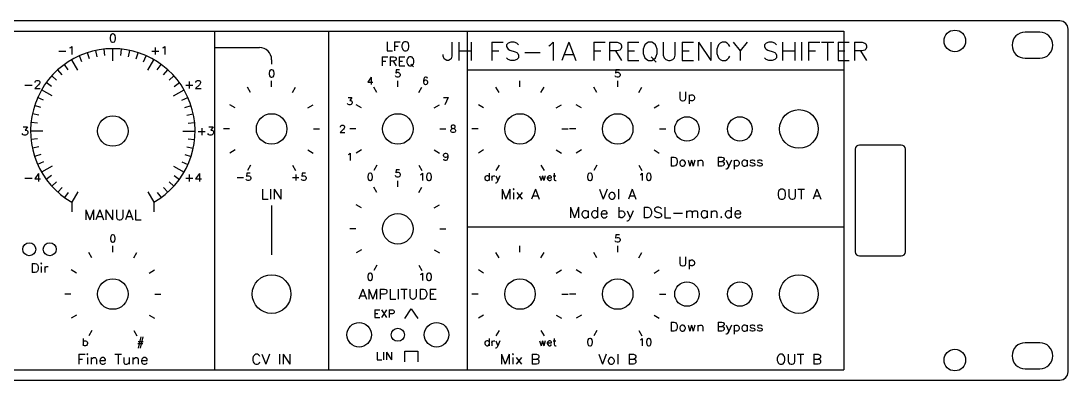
# Model space of a CAD drawing. Extents: x 0 to 483, y 0 to 88.
# Drawn here: x 225.4 to 482.6, y 0 to 88.1 of the extents above; entities that cross this region are included whole.
import ezdxf

# ---------------------------------------------------------------- set-up
doc = ezdxf.new("R2010")
doc.units = 0
for name, color, linetype in [('AUSSCHNITTE', 1, 'CONTINUOUS'), ('DRUCK', 5, 'CONTINUOUS'), ('KONTUR', 7, 'CONTINUOUS')]:
    doc.layers.add(name, color=color, linetype=linetype)

msp = doc.modelspace()

# ---------------------------------------------------------------- linework, layer by layer
at = {"layer": 'AUSSCHNITTE'}
for points in [[(472.05, 78.95), (475.65, 78.95, 1), (475.65, 85.35), (472.05, 85.35, 1)], [(431.35, 30.45), (441.65, 30.45, 0.414), (442.65, 31.45), (442.65, 56.65, 0.414), (441.65, 57.65), (431.35, 57.65, 0.414), (430.35, 56.65), (430.35, 31.45, 0.414)], [(472.05, 2.75), (475.65, 2.75, 1), (475.65, 9.15), (472.05, 9.15, 1)]]:
    msp.add_lwpolyline(points, format="xyb", close=True, dxfattribs=at)
for centre, radius in [((454.8, 83.2), 2.65), ((248, 61.1), 3.75), ((287, 61.6), 3.75), ((318, 61.6), 3.75), ((348, 61.6), 3.75), ((372, 61.6), 3.75), ((389, 61.6), 3), ((402, 61.6), 3), ((416.5, 61.6), 4.75), ((318, 37.1), 3.75), ((227.5, 32.1), 1.6), ((232.5, 32.1), 1.6), ((287, 21.1), 4.75), ((416.5, 21.1), 4.75), ((248, 21.1), 3.75), ((348, 21.1), 3.75), ((372, 21.1), 3.75), ((389, 21.1), 3), ((402, 21.1), 3), ((308.5, 11.1), 3), ((327.5, 11.1), 3), ((318, 11.1), 1.6), ((454.8, 4.9), 2.65)]:
    msp.add_circle(centre, radius, dxfattribs=at)
at = {"layer": 'DRUCK'}
for p, q in [((38, 85.6), (427.5, 85.6)), ((273, 85.6), (273, 2.5)), ((301, 85.6), (301, 2.5)), ((335, 85.6), (335, 2.5)), ((427.5, 85.6), (427.5, 2.5)), ((242.252, 78.79), (241.758, 80.311)), ((244.133, 79.294), (243.8, 80.859)), ((246.056, 79.598), (245.889, 81.189)), ((248, 78.3), (248, 81.3)), ((249.944, 79.598), (250.111, 81.189)), ((251.867, 79.294), (252.2, 80.859)), ((253.748, 78.79), (254.242, 80.311)), ((273, 81.6), (284, 81.6)), ((237.067, 76.148), (236.127, 77.442)), ((239.4, 75.996), (237.9, 78.594)), ((240.435, 78.092), (239.784, 79.554)), ((255.565, 78.092), (256.216, 79.554)), ((256.6, 75.996), (258.1, 78.594)), ((258.933, 76.148), (259.873, 77.442)), ((287, 78.6), (287, 77.5)), ((234.178, 73.546), (232.988, 74.616)), ((235.554, 74.922), (234.484, 76.112)), ((260.446, 74.922), (261.516, 76.112)), ((261.822, 73.546), (263.012, 74.616)), ((335, 76.1), (427.5, 76.1)), ((232.952, 72.033), (231.658, 72.973)), ((263.048, 72.033), (264.342, 72.973)), ((287, 71.9), (287, 73.4)), ((318, 71.9), (318, 73.4)), ((348, 71.9), (348, 73.4)), ((372, 71.9), (372, 73.4)), ((233.104, 69.7), (230.506, 71.2)), ((262.896, 69.7), (265.494, 71.2)), ((281.85, 70.52), (281.1, 71.819)), ((292.15, 70.52), (292.9, 71.819)), ((312.85, 70.52), (312.1, 71.819)), ((323.15, 70.52), (323.9, 71.819)), ((342.85, 70.52), (342.1, 71.819)), ((353.15, 70.52), (353.9, 71.819)), ((366.85, 70.52), (366.1, 71.819)), ((377.15, 70.52), (377.9, 71.819)), ((230.31, 66.848), (228.789, 67.342)), ((231.008, 68.665), (229.546, 69.316)), ((264.992, 68.665), (266.454, 69.316)), ((265.69, 66.848), (267.211, 67.342)), ((278.08, 66.75), (276.781, 67.5)), ((295.92, 66.75), (297.219, 67.5)), ((309.08, 66.75), (307.781, 67.5)), ((326.92, 66.75), (328.219, 67.5)), ((339.08, 66.75), (337.781, 67.5)), ((356.92, 66.75), (358.219, 67.5)), ((363.08, 66.75), (361.781, 67.5)), ((380.92, 66.75), (382.219, 67.5)), ((229.806, 64.967), (228.241, 65.3)), ((266.194, 64.967), (267.759, 65.3)), ((229.502, 63.044), (227.911, 63.211)), ((266.498, 63.044), (268.089, 63.211)), ((230.8, 61.1), (227.8, 61.1)), ((229.502, 59.156), (227.911, 58.989)), ((265.2, 61.1), (268.2, 61.1)), ((266.498, 59.156), (268.089, 58.989)), ((276.7, 61.6), (275.2, 61.6)), ((297.3, 61.6), (298.8, 61.6)), ((307.7, 61.6), (306.2, 61.6)), ((328.3, 61.6), (329.8, 61.6)), ((337.7, 61.6), (336.2, 61.6)), ((358.3, 61.6), (359.8, 61.6)), ((361.7, 61.6), (360.2, 61.6)), ((382.3, 61.6), (383.8, 61.6)), ((229.806, 57.233), (228.241, 56.9)), ((266.194, 57.233), (267.759, 56.9)), ((230.31, 55.352), (228.789, 54.858)), ((265.69, 55.352), (267.211, 54.858)), ((278.08, 56.45), (276.781, 55.7)), ((295.92, 56.45), (297.219, 55.7)), ((309.08, 56.45), (307.781, 55.7)), ((326.92, 56.45), (328.219, 55.7)), ((339.08, 56.45), (337.781, 55.7)), ((356.92, 56.45), (358.219, 55.7)), ((363.08, 56.45), (361.781, 55.7)), ((380.92, 56.45), (382.219, 55.7)), ((231.008, 53.535), (229.546, 52.884)), ((233.104, 52.5), (230.506, 51)), ((262.896, 52.5), (265.494, 51)), ((264.992, 53.535), (266.454, 52.884)), ((281.85, 52.68), (281.1, 51.381)), ((292.15, 52.68), (292.9, 51.381)), ((312.85, 52.68), (312.1, 51.381)), ((323.15, 52.68), (323.9, 51.381)), ((342.85, 52.68), (342.1, 51.381)), ((353.15, 52.68), (353.9, 51.381)), ((366.85, 52.68), (366.1, 51.381)), ((377.15, 52.68), (377.9, 51.381)), ((232.952, 50.167), (231.658, 49.227)), ((263.048, 50.167), (264.342, 49.227)), ((318, 47.4), (318, 48.9)), ((234.178, 48.654), (232.988, 47.584)), ((235.554, 47.278), (234.484, 46.088)), ((260.446, 47.278), (261.516, 46.088)), ((261.822, 48.654), (263.012, 47.584)), ((312.85, 46.02), (312.1, 47.319)), ((323.15, 46.02), (323.9, 47.319)), ((237.067, 46.052), (236.127, 44.758)), ((239.4, 46.204), (237.9, 43.606)), ((256.6, 46.204), (258.1, 43.606)), ((258.933, 46.052), (259.873, 44.758)), ((237.9, 43.606), (237.9, 41.3)), ((258.1, 43.606), (258.1, 41.3)), ((287, 42.8), (287, 30.7)), ((309.08, 42.25), (307.781, 43)), ((326.92, 42.25), (328.219, 43)), ((307.7, 37.1), (306.2, 37.1)), ((328.3, 37.1), (329.8, 37.1)), ((335, 37.6), (427.5, 37.6)), ((242.85, 30.02), (242.1, 31.319)), ((248, 31.4), (248, 32.9)), ((253.15, 30.02), (253.9, 31.319)), ((309.08, 31.95), (307.781, 31.2)), ((326.92, 31.95), (328.219, 31.2)), ((342.85, 30.02), (342.1, 31.319)), ((348, 31.4), (348, 32.9)), ((353.15, 30.02), (353.9, 31.319)), ((366.85, 30.02), (366.1, 31.319)), ((372, 31.4), (372, 32.9)), ((377.15, 30.02), (377.9, 31.319)), ((239.08, 26.25), (237.781, 27)), ((256.92, 26.25), (258.219, 27)), ((312.85, 28.18), (312.1, 26.881)), ((323.15, 28.18), (323.9, 26.881)), ((339.08, 26.25), (337.781, 27)), ((356.92, 26.25), (358.219, 27)), ((363.08, 26.25), (361.781, 27)), ((380.92, 26.25), (382.219, 27)), ((237.7, 21.1), (236.2, 21.1)), ((258.3, 21.1), (259.8, 21.1)), ((337.7, 21.1), (336.2, 21.1)), ((358.3, 21.1), (359.8, 21.1)), ((361.7, 21.1), (360.2, 21.1)), ((382.3, 21.1), (383.8, 21.1)), ((239.08, 15.95), (237.781, 15.2)), ((256.92, 15.95), (258.219, 15.2)), ((339.08, 15.95), (337.781, 15.2)), ((356.92, 15.95), (358.219, 15.2)), ((363.08, 15.95), (361.781, 15.2)), ((380.92, 15.95), (382.219, 15.2)), ((242.85, 12.18), (242.1, 10.881)), ((253.15, 12.18), (253.9, 10.881)), ((342.85, 12.18), (342.1, 10.881)), ((353.15, 12.18), (353.9, 10.881)), ((366.85, 12.18), (366.1, 10.881)), ((377.15, 12.18), (377.9, 10.881)), ((38, 2.5), (427.5, 2.5))]:
    msp.add_line(p, q, dxfattribs=at)
for points in [[(247.904, 84.908), (247.616, 84.812), (247.424, 84.524), (247.328, 84.044), (247.328, 83.756), (247.424, 83.276), (247.616, 82.988), (247.904, 82.892), (248.096, 82.892), (248.384, 82.988), (248.576, 83.276), (248.672, 83.756), (248.672, 84.044), (248.576, 84.524), (248.384, 84.812), (248.096, 84.908), (247.904, 84.908)], [(315.396, 83.016), (315.396, 80.784)], [(317.203, 83.016), (317.203, 80.784)], [(317.203, 83.016), (318.585, 83.016)], [(319.647, 83.016), (319.435, 82.91), (319.222, 82.697), (319.116, 82.485), (319.01, 82.166), (319.01, 81.634), (319.116, 81.315), (319.222, 81.103), (319.435, 80.89), (319.647, 80.784), (320.073, 80.784), (320.285, 80.89), (320.498, 81.103), (320.604, 81.315), (320.71, 81.634), (320.71, 82.166), (320.604, 82.485), (320.498, 82.697), (320.285, 82.91), (320.073, 83.016), (319.647, 83.016)], [(331.296, 82.882), (331.296, 79.481), (331.083, 78.843), (330.871, 78.631), (330.445, 78.418), (330.02, 78.418), (329.595, 78.631), (329.383, 78.843), (329.17, 79.481), (329.17, 79.906)], [(332.996, 82.882), (332.996, 78.418)], [(335.972, 82.882), (335.972, 78.418)], [(341.074, 82.882), (341.074, 78.418)], [(341.074, 82.882), (343.837, 82.882)], [(347.664, 82.244), (347.239, 82.669), (346.601, 82.882), (345.751, 82.882), (345.113, 82.669), (344.688, 82.244), (344.688, 81.819), (344.9, 81.394), (345.113, 81.181), (345.538, 80.969), (346.813, 80.544), (347.239, 80.331), (347.451, 80.119), (347.664, 79.693), (347.664, 79.056), (347.239, 78.631), (346.601, 78.418), (345.751, 78.418), (345.113, 78.631), (344.688, 79.056)], [(355.104, 82.032), (355.529, 82.244), (356.167, 82.882), (356.167, 78.418)], [(359.993, 82.882), (358.292, 78.418)], [(359.993, 82.882), (361.693, 78.418)], [(366.157, 82.882), (366.157, 78.418)], [(366.157, 82.882), (368.921, 82.882)], [(369.984, 82.882), (369.984, 78.418)], [(369.984, 82.882), (371.897, 82.882), (372.535, 82.669), (372.747, 82.457), (372.96, 82.032), (372.96, 81.607), (372.747, 81.181), (372.535, 80.969), (371.897, 80.756), (369.984, 80.756)], [(374.448, 82.882), (374.448, 78.418)], [(374.448, 82.882), (377.211, 82.882)], [(379.549, 82.882), (379.124, 82.669), (378.699, 82.244), (378.487, 81.819), (378.274, 81.181), (378.274, 80.119), (378.487, 79.481), (378.699, 79.056), (379.124, 78.631), (379.549, 78.418), (380.4, 78.418), (380.825, 78.631), (381.25, 79.056), (381.463, 79.481), (381.675, 80.119), (381.675, 81.181), (381.463, 81.819), (381.25, 82.244), (380.825, 82.669), (380.4, 82.882), (379.549, 82.882)], [(383.163, 82.882), (383.163, 79.693), (383.376, 79.056), (383.801, 78.631), (384.439, 78.418), (384.864, 78.418), (385.501, 78.631), (385.927, 79.056), (386.139, 79.693), (386.139, 82.882)], [(387.84, 82.882), (387.84, 78.418)], [(387.84, 82.882), (390.603, 82.882)], [(391.879, 82.882), (391.879, 78.418)], [(391.879, 82.882), (394.855, 78.418)], [(394.855, 82.882), (394.855, 78.418)], [(399.531, 81.819), (399.319, 82.244), (398.893, 82.669), (398.468, 82.882), (397.618, 82.882), (397.193, 82.669), (396.768, 82.244), (396.555, 81.819), (396.343, 81.181), (396.343, 80.119), (396.555, 79.481), (396.768, 79.056), (397.193, 78.631), (397.618, 78.418), (398.468, 78.418), (398.893, 78.631), (399.319, 79.056), (399.531, 79.481)], [(400.381, 82.882), (402.082, 80.756), (402.082, 78.418)], [(403.783, 82.882), (402.082, 80.756)], [(411.01, 82.244), (410.585, 82.669), (409.947, 82.882), (409.097, 82.882), (408.459, 82.669), (408.034, 82.244), (408.034, 81.819), (408.247, 81.394), (408.459, 81.181), (408.884, 80.969), (410.16, 80.544), (410.585, 80.331), (410.797, 80.119), (411.01, 79.693), (411.01, 79.056), (410.585, 78.631), (409.947, 78.418), (409.097, 78.418), (408.459, 78.631), (408.034, 79.056)], [(412.498, 82.882), (412.498, 78.418)], [(415.474, 82.882), (415.474, 78.418)], [(417.175, 82.882), (417.175, 78.418)], [(418.875, 82.882), (418.875, 78.418)], [(418.875, 82.882), (421.639, 82.882)], [(422.064, 82.882), (425.04, 82.882)], [(423.552, 82.882), (423.552, 78.418)], [(426.103, 82.882), (426.103, 78.418)], [(426.103, 82.882), (428.866, 82.882)], [(430.141, 82.882), (430.141, 78.418)], [(430.141, 82.882), (432.055, 82.882), (432.692, 82.669), (432.905, 82.457), (433.117, 82.032), (433.117, 81.607), (432.905, 81.181), (432.692, 80.969), (432.055, 80.756), (430.141, 80.756)], [(234.776, 80.701), (236.504, 80.701)], [(237.464, 81.469), (237.656, 81.565), (237.944, 81.853), (237.944, 79.837)], [(257.576, 80.701), (259.304, 80.701)], [(258.44, 81.565), (258.44, 79.837)], [(260.264, 81.469), (260.456, 81.565), (260.744, 81.853), (260.744, 79.837)], [(315.396, 80.784), (316.671, 80.784)], [(317.203, 81.953), (318.053, 81.953)], [(332.996, 80.756), (335.972, 80.756)], [(341.074, 80.756), (342.775, 80.756)], [(349.152, 80.331), (352.978, 80.331)], [(358.93, 79.906), (361.056, 79.906)], [(366.157, 80.756), (367.858, 80.756)], [(371.472, 80.756), (372.96, 78.418)], [(374.448, 80.756), (376.148, 80.756)], [(387.84, 80.756), (389.54, 80.756)], [(412.498, 80.756), (415.474, 80.756)], [(418.875, 80.756), (420.576, 80.756)], [(426.103, 80.756), (427.803, 80.756)], [(431.629, 80.756), (433.117, 78.418)], [(314.174, 79.316), (314.174, 77.084)], [(314.174, 79.316), (315.555, 79.316)], [(314.174, 78.253), (315.024, 78.253)], [(316.087, 79.316), (316.087, 77.084)], [(316.087, 79.316), (317.043, 79.316), (317.362, 79.21), (317.469, 79.103), (317.575, 78.891), (317.575, 78.678), (317.469, 78.466), (317.362, 78.359), (317.043, 78.253), (316.087, 78.253)], [(316.831, 78.253), (317.575, 77.084)], [(318.319, 79.316), (318.319, 77.084)], [(318.319, 79.316), (319.701, 79.316)], [(318.319, 78.253), (319.169, 78.253)], [(320.87, 79.316), (320.657, 79.21), (320.445, 78.997), (320.338, 78.785), (320.232, 78.466), (320.232, 77.934), (320.338, 77.615), (320.445, 77.403), (320.657, 77.19), (320.87, 77.084), (321.295, 77.084), (321.507, 77.19), (321.72, 77.403), (321.826, 77.615), (321.933, 77.934), (321.933, 78.466), (321.826, 78.785), (321.72, 78.997), (321.507, 79.21), (321.295, 79.316), (320.87, 79.316)], [(321.189, 77.509), (321.826, 76.871)], [(374.448, 78.418), (377.211, 78.418)], [(380.187, 79.268), (381.463, 77.993)], [(387.84, 78.418), (390.603, 78.418)], [(426.103, 78.418), (428.866, 78.418)], [(286.914, 76.1), (286.657, 76.014), (286.486, 75.757), (286.4, 75.329), (286.4, 75.071), (286.486, 74.643), (286.657, 74.386), (286.914, 74.3), (287.086, 74.3), (287.343, 74.386), (287.514, 74.643), (287.6, 75.071), (287.6, 75.329), (287.514, 75.757), (287.343, 76.014), (287.086, 76.1), (286.914, 76.1)], [(318.429, 76.1), (317.571, 76.1), (317.486, 75.329), (317.571, 75.414), (317.829, 75.5), (318.086, 75.5), (318.343, 75.414), (318.514, 75.243), (318.6, 74.986), (318.6, 74.814), (318.514, 74.557), (318.343, 74.386), (318.086, 74.3), (317.829, 74.3), (317.571, 74.386), (317.486, 74.471), (317.4, 74.643)], [(318.319, 77.084), (319.701, 77.084)], [(372.429, 76.1), (371.571, 76.1), (371.486, 75.329), (371.571, 75.414), (371.829, 75.5), (372.086, 75.5), (372.343, 75.414), (372.514, 75.243), (372.6, 74.986), (372.6, 74.814), (372.514, 74.557), (372.343, 74.386), (372.086, 74.3), (371.829, 74.3), (371.571, 74.386), (371.486, 74.471), (371.4, 74.643)], [(226.431, 72.356), (228.159, 72.356)], [(228.927, 73.028), (228.927, 73.124), (229.023, 73.316), (229.119, 73.412), (229.311, 73.508), (229.695, 73.508), (229.887, 73.412), (229.983, 73.316), (230.079, 73.124), (230.079, 72.932), (229.983, 72.74), (229.791, 72.452), (228.831, 71.492), (230.175, 71.492)], [(265.921, 72.356), (267.649, 72.356)], [(266.785, 73.22), (266.785, 71.492)], [(268.417, 73.028), (268.417, 73.124), (268.513, 73.316), (268.609, 73.412), (268.801, 73.508), (269.185, 73.508), (269.377, 73.412), (269.473, 73.316), (269.569, 73.124), (269.569, 72.932), (269.473, 72.74), (269.281, 72.452), (268.321, 71.492), (269.665, 71.492)], [(311.457, 74.278), (310.6, 73.078), (311.886, 73.078)], [(311.457, 74.278), (311.457, 72.478)], [(325.314, 74.021), (325.229, 74.192), (324.971, 74.278), (324.8, 74.278), (324.543, 74.192), (324.371, 73.935), (324.286, 73.507), (324.286, 73.078), (324.371, 72.735), (324.543, 72.564), (324.8, 72.478), (324.886, 72.478), (325.143, 72.564), (325.314, 72.735), (325.4, 72.992), (325.4, 73.078), (325.314, 73.335), (325.143, 73.507), (324.886, 73.592), (324.8, 73.592), (324.543, 73.507), (324.371, 73.335), (324.286, 73.078)], [(387.246, 70.716), (387.246, 69.122), (387.353, 68.803), (387.565, 68.59), (387.884, 68.484), (388.097, 68.484), (388.415, 68.59), (388.628, 68.803), (388.734, 69.122), (388.734, 70.716)], [(389.585, 69.972), (389.585, 67.74)], [(389.585, 69.653), (389.797, 69.866), (390.01, 69.972), (390.329, 69.972), (390.541, 69.866), (390.754, 69.653), (390.86, 69.334), (390.86, 69.122), (390.754, 68.803), (390.541, 68.59), (390.329, 68.484), (390.01, 68.484), (389.797, 68.59), (389.585, 68.803)], [(305.793, 69.3), (306.736, 69.3), (306.222, 68.614), (306.479, 68.614), (306.651, 68.529), (306.736, 68.443), (306.822, 68.186), (306.822, 68.014), (306.736, 67.757), (306.565, 67.586), (306.308, 67.5), (306.051, 67.5), (305.793, 67.586), (305.708, 67.671), (305.622, 67.843)], [(329.178, 69.3), (330.378, 69.3)], [(330.378, 69.3), (329.521, 67.5)], [(225.968, 62.108), (227.024, 62.108), (226.448, 61.34), (226.736, 61.34), (226.928, 61.244), (227.024, 61.148), (227.12, 60.86), (227.12, 60.668), (227.024, 60.38), (226.832, 60.188), (226.544, 60.092), (226.256, 60.092), (225.968, 60.188), (225.872, 60.284), (225.776, 60.476)], [(269.84, 61.82), (269.84, 60.092)], [(271.568, 62.108), (272.624, 62.108), (272.048, 61.34), (272.336, 61.34), (272.528, 61.244), (272.624, 61.148), (272.72, 60.86), (272.72, 60.668), (272.624, 60.38), (272.432, 60.188), (272.144, 60.092), (271.856, 60.092), (271.568, 60.188), (271.472, 60.284), (271.376, 60.476)], [(303.886, 62.071), (303.886, 62.157), (303.971, 62.329), (304.057, 62.414), (304.229, 62.5), (304.571, 62.5), (304.743, 62.414), (304.829, 62.329), (304.914, 62.157), (304.914, 61.986), (304.829, 61.814), (304.657, 61.557), (303.8, 60.7), (305, 60.7)], [(331.429, 62.5), (331.171, 62.414), (331.086, 62.243), (331.086, 62.071), (331.171, 61.9), (331.343, 61.814), (331.686, 61.729), (331.943, 61.643), (332.114, 61.471), (332.2, 61.3), (332.2, 61.043), (332.114, 60.871), (332.029, 60.786), (331.771, 60.7), (331.429, 60.7), (331.171, 60.786), (331.086, 60.871), (331, 61.043), (331, 61.3), (331.086, 61.471), (331.257, 61.643), (331.514, 61.729), (331.857, 61.814), (332.029, 61.9), (332.114, 62.071), (332.114, 62.243), (332.029, 62.414), (331.771, 62.5), (331.429, 62.5)], [(268.976, 60.956), (270.704, 60.956)], [(305.879, 55.357), (306.051, 55.443), (306.308, 55.7), (306.308, 53.9)], [(330.292, 55.1), (330.207, 54.843), (330.035, 54.671), (329.778, 54.586), (329.692, 54.586), (329.435, 54.671), (329.264, 54.843), (329.178, 55.1), (329.178, 55.186), (329.264, 55.443), (329.435, 55.614), (329.692, 55.7), (329.778, 55.7), (330.035, 55.614), (330.207, 55.443), (330.292, 55.1), (330.292, 54.671), (330.207, 54.243), (330.035, 53.986), (329.778, 53.9), (329.607, 53.9), (329.349, 53.986), (329.264, 54.157)], [(385.121, 54.716), (385.121, 52.484)], [(385.121, 54.716), (385.865, 54.716), (386.183, 54.61), (386.396, 54.397), (386.502, 54.185), (386.609, 53.866), (386.609, 53.334), (386.502, 53.015), (386.396, 52.803), (386.183, 52.59), (385.865, 52.484), (385.121, 52.484)], [(396.633, 54.716), (396.633, 52.484)], [(396.633, 54.716), (397.589, 54.716), (397.908, 54.61), (398.014, 54.503), (398.121, 54.291), (398.121, 54.078), (398.014, 53.866), (397.908, 53.759), (397.589, 53.653)], [(318.429, 51.6), (317.571, 51.6), (317.486, 50.829), (317.571, 50.914), (317.829, 51), (318.086, 51), (318.343, 50.914), (318.514, 50.743), (318.6, 50.486), (318.6, 50.314), (318.514, 50.057), (318.343, 49.886), (318.086, 49.8), (317.829, 49.8), (317.571, 49.886), (317.486, 49.971), (317.4, 50.143)], [(387.778, 53.972), (387.565, 53.866), (387.353, 53.653), (387.246, 53.334), (387.246, 53.122), (387.353, 52.803), (387.565, 52.59), (387.778, 52.484), (388.097, 52.484), (388.309, 52.59), (388.522, 52.803), (388.628, 53.122), (388.628, 53.334), (388.522, 53.653), (388.309, 53.866), (388.097, 53.972), (387.778, 53.972)], [(389.266, 53.972), (389.691, 52.484)], [(390.116, 53.972), (389.691, 52.484)], [(390.116, 53.972), (390.541, 52.484)], [(390.966, 53.972), (390.541, 52.484)], [(391.71, 53.972), (391.71, 52.484)], [(391.71, 53.547), (392.029, 53.866), (392.242, 53.972), (392.561, 53.972), (392.773, 53.866), (392.879, 53.547), (392.879, 52.484)], [(396.633, 53.653), (397.589, 53.653), (397.908, 53.547), (398.014, 53.441), (398.121, 53.228), (398.121, 52.909), (398.014, 52.697), (397.908, 52.59), (397.589, 52.484), (396.633, 52.484)], [(399.927, 53.972), (399.29, 52.484), (399.077, 52.059), (398.865, 51.846), (398.652, 51.74), (398.546, 51.74)], [(398.652, 53.972), (399.29, 52.484)], [(400.565, 53.972), (400.565, 51.74)], [(400.565, 53.653), (400.778, 53.866), (400.99, 53.972), (401.309, 53.972), (401.522, 53.866), (401.734, 53.653), (401.841, 53.334), (401.841, 53.122), (401.734, 52.803), (401.522, 52.59), (401.309, 52.484), (400.99, 52.484), (400.778, 52.59), (400.565, 52.803)], [(403.754, 53.653), (403.541, 53.866), (403.329, 53.972), (403.01, 53.972), (402.797, 53.866), (402.585, 53.653), (402.478, 53.334), (402.478, 53.122), (402.585, 52.803), (402.797, 52.59), (403.01, 52.484), (403.329, 52.484), (403.541, 52.59), (403.754, 52.803)], [(403.754, 53.972), (403.754, 52.484)], [(405.667, 53.653), (405.561, 53.866), (405.242, 53.972), (404.923, 53.972), (404.604, 53.866), (404.498, 53.653), (404.604, 53.441), (404.817, 53.334), (405.348, 53.228), (405.561, 53.122), (405.667, 52.909), (405.667, 52.803), (405.561, 52.59), (405.242, 52.484), (404.923, 52.484), (404.604, 52.59), (404.498, 52.803)], [(407.474, 53.653), (407.367, 53.866), (407.049, 53.972), (406.73, 53.972), (406.411, 53.866), (406.305, 53.653), (406.411, 53.441), (406.623, 53.334), (407.155, 53.228), (407.367, 53.122), (407.474, 52.909), (407.474, 52.803), (407.367, 52.59), (407.049, 52.484), (406.73, 52.484), (406.411, 52.59), (406.305, 52.803)], [(226.431, 49.556), (228.159, 49.556)], [(229.791, 50.708), (228.831, 49.364), (230.271, 49.364)], [(229.791, 50.708), (229.791, 48.692)], [(265.921, 49.556), (267.649, 49.556)], [(266.785, 50.42), (266.785, 48.692)], [(269.281, 50.708), (268.321, 49.364), (269.761, 49.364)], [(269.281, 50.708), (269.281, 48.692)], [(278.571, 49.693), (280.114, 49.693)], [(281.743, 50.722), (280.886, 50.722), (280.8, 49.951), (280.886, 50.036), (281.143, 50.122), (281.4, 50.122), (281.657, 50.036), (281.829, 49.865), (281.914, 49.608), (281.914, 49.436), (281.829, 49.179), (281.657, 49.008), (281.4, 48.922), (281.143, 48.922), (280.886, 49.008), (280.8, 49.093), (280.714, 49.265)], [(292.171, 49.693), (293.714, 49.693)], [(292.943, 50.465), (292.943, 48.922)], [(295.343, 50.722), (294.486, 50.722), (294.4, 49.951), (294.486, 50.036), (294.743, 50.122), (295, 50.122), (295.257, 50.036), (295.429, 49.865), (295.514, 49.608), (295.514, 49.436), (295.429, 49.179), (295.257, 49.008), (295, 48.922), (294.743, 48.922), (294.486, 49.008), (294.4, 49.093), (294.314, 49.265)], [(311.114, 50.722), (310.857, 50.636), (310.686, 50.379), (310.6, 49.951), (310.6, 49.693), (310.686, 49.265), (310.857, 49.008), (311.114, 48.922), (311.286, 48.922), (311.543, 49.008), (311.714, 49.265), (311.8, 49.693), (311.8, 49.951), (311.714, 50.379), (311.543, 50.636), (311.286, 50.722), (311.114, 50.722)], [(323.6, 50.379), (323.771, 50.465), (324.029, 50.722), (324.029, 48.922)], [(325.571, 50.722), (325.314, 50.636), (325.143, 50.379), (325.057, 49.951), (325.057, 49.693), (325.143, 49.265), (325.314, 49.008), (325.571, 48.922), (325.743, 48.922), (326, 49.008), (326.171, 49.265), (326.257, 49.693), (326.257, 49.951), (326.171, 50.379), (326, 50.636), (325.743, 50.722), (325.571, 50.722)], [(340.429, 49.865), (340.257, 50.036), (340.086, 50.122), (339.829, 50.122), (339.657, 50.036), (339.486, 49.865), (339.4, 49.608), (339.4, 49.436), (339.486, 49.179), (339.657, 49.008), (339.829, 48.922), (340.086, 48.922), (340.257, 49.008), (340.429, 49.179)], [(340.429, 50.722), (340.429, 48.922)], [(341.114, 50.122), (341.114, 48.922)], [(341.114, 49.608), (341.2, 49.865), (341.371, 50.036), (341.543, 50.122), (341.8, 50.122)], [(343.086, 50.122), (342.571, 48.922), (342.4, 48.579), (342.229, 48.408), (342.057, 48.322), (341.971, 48.322)], [(342.057, 50.122), (342.571, 48.922)], [(352.829, 50.122), (353.171, 48.922)], [(353.514, 50.122), (353.171, 48.922)], [(353.514, 50.122), (353.857, 48.922)], [(354.2, 50.122), (353.857, 48.922)], [(354.714, 49.608), (355.743, 49.608), (355.743, 49.779), (355.657, 49.951), (355.571, 50.036), (355.4, 50.122), (355.143, 50.122), (354.971, 50.036), (354.8, 49.865), (354.714, 49.608), (354.714, 49.436), (354.8, 49.179), (354.971, 49.008), (355.143, 48.922), (355.4, 48.922), (355.571, 49.008), (355.743, 49.179)], [(356.171, 50.122), (356.771, 50.122)], [(356.429, 50.722), (356.429, 49.265), (356.514, 49.008), (356.686, 48.922), (356.857, 48.922)], [(365.114, 50.722), (364.857, 50.636), (364.686, 50.379), (364.6, 49.951), (364.6, 49.693), (364.686, 49.265), (364.857, 49.008), (365.114, 48.922), (365.286, 48.922), (365.543, 49.008), (365.714, 49.265), (365.8, 49.693), (365.8, 49.951), (365.714, 50.379), (365.543, 50.636), (365.286, 50.722), (365.114, 50.722)], [(377.6, 50.379), (377.771, 50.465), (378.029, 50.722), (378.029, 48.922)], [(379.571, 50.722), (379.314, 50.636), (379.143, 50.379), (379.057, 49.951), (379.057, 49.693), (379.143, 49.265), (379.314, 49.008), (379.571, 48.922), (379.743, 48.922), (380, 49.008), (380.171, 49.265), (380.257, 49.693), (380.257, 49.951), (380.171, 50.379), (380, 50.636), (379.743, 50.722), (379.571, 50.722)], [(284.727, 46.824), (284.727, 44.376)], [(286.709, 46.824), (286.709, 44.376)], [(287.641, 46.824), (287.641, 44.376)], [(287.641, 46.824), (289.273, 44.376)], [(289.273, 46.824), (289.273, 44.376)], [(343.629, 46.824), (343.629, 44.376)], [(343.629, 46.824), (344.561, 44.376)], [(345.494, 46.824), (344.561, 44.376)], [(345.494, 46.824), (345.494, 44.376)], [(346.31, 46.824), (346.426, 46.707), (346.543, 46.824), (346.426, 46.941), (346.31, 46.824)], [(351.789, 46.824), (350.856, 44.376)], [(351.789, 46.824), (352.721, 44.376)], [(367.512, 46.824), (368.445, 44.376)], [(369.377, 46.824), (368.445, 44.376)], [(372.175, 46.824), (372.175, 44.376)], [(375.555, 46.824), (374.623, 44.376)], [(375.555, 46.824), (376.488, 44.376)], [(412.07, 46.824), (411.837, 46.707), (411.604, 46.474), (411.487, 46.241), (411.371, 45.891), (411.371, 45.309), (411.487, 44.959), (411.604, 44.726), (411.837, 44.493), (412.07, 44.376), (412.537, 44.376), (412.77, 44.493), (413.003, 44.726), (413.119, 44.959), (413.236, 45.309), (413.236, 45.891), (413.119, 46.241), (413.003, 46.474), (412.77, 46.707), (412.537, 46.824), (412.07, 46.824)], [(414.052, 46.824), (414.052, 45.075), (414.169, 44.726), (414.402, 44.493), (414.751, 44.376), (414.985, 44.376), (415.334, 44.493), (415.567, 44.726), (415.684, 45.075), (415.684, 46.824)], [(416.267, 46.824), (417.899, 46.824)], [(417.083, 46.824), (417.083, 44.376)], [(420.93, 46.824), (419.997, 44.376)], [(420.93, 46.824), (421.862, 44.376)], [(284.727, 44.376), (286.126, 44.376)], [(346.426, 46.008), (346.426, 44.376)], [(347.242, 46.008), (348.525, 44.376)], [(348.525, 46.008), (347.242, 44.376)], [(351.206, 45.192), (352.371, 45.192)], [(370.426, 46.008), (370.193, 45.891), (369.96, 45.658), (369.843, 45.309), (369.843, 45.075), (369.96, 44.726), (370.193, 44.493), (370.426, 44.376), (370.776, 44.376), (371.009, 44.493), (371.242, 44.726), (371.359, 45.075), (371.359, 45.309), (371.242, 45.658), (371.009, 45.891), (370.776, 46.008), (370.426, 46.008)], [(374.973, 45.192), (376.138, 45.192)], [(420.347, 45.192), (421.513, 45.192)], [(241.414, 41.724), (241.414, 39.276)], [(241.414, 41.724), (242.346, 39.276)], [(243.279, 41.724), (242.346, 39.276)], [(243.279, 41.724), (243.279, 39.276)], [(244.794, 41.724), (243.862, 39.276)], [(244.794, 41.724), (245.727, 39.276)], [(246.31, 41.724), (246.31, 39.276)], [(246.31, 41.724), (247.942, 39.276)], [(247.942, 41.724), (247.942, 39.276)], [(248.874, 41.724), (248.874, 39.975), (248.991, 39.626), (249.224, 39.393), (249.574, 39.276), (249.807, 39.276), (250.157, 39.393), (250.39, 39.626), (250.506, 39.975), (250.506, 41.724)], [(252.022, 41.724), (251.089, 39.276)], [(252.022, 41.724), (252.954, 39.276)], [(253.537, 41.724), (253.537, 39.276)], [(360.391, 42.396), (360.391, 39.804)], [(360.391, 42.396), (361.378, 39.804)], [(362.365, 42.396), (361.378, 39.804)], [(362.365, 42.396), (362.365, 39.804)], [(364.711, 41.162), (364.464, 41.409), (364.217, 41.532), (363.847, 41.532), (363.6, 41.409), (363.353, 41.162), (363.229, 40.791), (363.229, 40.545), (363.353, 40.174), (363.6, 39.927), (363.847, 39.804), (364.217, 39.804), (364.464, 39.927), (364.711, 40.174)], [(364.711, 41.532), (364.711, 39.804)], [(367.056, 41.162), (366.809, 41.409), (366.562, 41.532), (366.192, 41.532), (365.945, 41.409), (365.698, 41.162), (365.575, 40.791), (365.575, 40.545), (365.698, 40.174), (365.945, 39.927), (366.192, 39.804), (366.562, 39.804), (366.809, 39.927), (367.056, 40.174)], [(367.056, 42.396), (367.056, 39.804)], [(367.92, 40.791), (369.401, 40.791), (369.401, 41.038), (369.277, 41.285), (369.154, 41.409), (368.907, 41.532), (368.537, 41.532), (368.29, 41.409), (368.043, 41.162), (367.92, 40.791), (367.92, 40.545), (368.043, 40.174), (368.29, 39.927), (368.537, 39.804), (368.907, 39.804), (369.154, 39.927), (369.401, 40.174)], [(372.24, 42.396), (372.24, 39.804)], [(372.24, 41.162), (372.487, 41.409), (372.733, 41.532), (373.104, 41.532), (373.351, 41.409), (373.597, 41.162), (373.721, 40.791), (373.721, 40.545), (373.597, 40.174), (373.351, 39.927), (373.104, 39.804), (372.733, 39.804), (372.487, 39.927), (372.24, 40.174)], [(375.819, 41.532), (375.079, 39.804), (374.832, 39.31), (374.585, 39.063), (374.338, 38.94), (374.215, 38.94)], [(374.338, 41.532), (375.079, 39.804)], [(378.535, 42.396), (378.535, 39.804)], [(378.535, 42.396), (379.399, 42.396), (379.769, 42.273), (380.016, 42.026), (380.139, 41.779), (380.263, 41.409), (380.263, 40.791), (380.139, 40.421), (380.016, 40.174), (379.769, 39.927), (379.399, 39.804), (378.535, 39.804)], [(382.731, 42.026), (382.484, 42.273), (382.114, 42.396), (381.62, 42.396), (381.25, 42.273), (381.003, 42.026), (381.003, 41.779), (381.127, 41.532), (381.25, 41.409), (381.497, 41.285), (382.237, 41.038), (382.484, 40.915), (382.608, 40.791), (382.731, 40.545), (382.731, 40.174), (382.484, 39.927), (382.114, 39.804), (381.62, 39.804), (381.25, 39.927), (381.003, 40.174)], [(383.595, 42.396), (383.595, 39.804)], [(388.903, 41.532), (388.903, 39.804)], [(388.903, 41.038), (389.273, 41.409), (389.52, 41.532), (389.89, 41.532), (390.137, 41.409), (390.26, 41.038), (390.26, 39.804)], [(390.26, 41.038), (390.631, 41.409), (390.877, 41.532), (391.248, 41.532), (391.495, 41.409), (391.618, 41.038), (391.618, 39.804)], [(393.963, 41.162), (393.716, 41.409), (393.469, 41.532), (393.099, 41.532), (392.852, 41.409), (392.605, 41.162), (392.482, 40.791), (392.482, 40.545), (392.605, 40.174), (392.852, 39.927), (393.099, 39.804), (393.469, 39.804), (393.716, 39.927), (393.963, 40.174)], [(393.963, 41.532), (393.963, 39.804)], [(394.951, 41.532), (394.951, 39.804)], [(394.951, 41.038), (395.321, 41.409), (395.568, 41.532), (395.938, 41.532), (396.185, 41.409), (396.308, 41.038), (396.308, 39.804)], [(399.888, 41.162), (399.641, 41.409), (399.394, 41.532), (399.024, 41.532), (398.777, 41.409), (398.53, 41.162), (398.407, 40.791), (398.407, 40.545), (398.53, 40.174), (398.777, 39.927), (399.024, 39.804), (399.394, 39.804), (399.641, 39.927), (399.888, 40.174)], [(399.888, 42.396), (399.888, 39.804)], [(400.752, 40.791), (402.233, 40.791), (402.233, 41.038), (402.109, 41.285), (401.986, 41.409), (401.739, 41.532), (401.369, 41.532), (401.122, 41.409), (400.875, 41.162), (400.752, 40.791), (400.752, 40.545), (400.875, 40.174), (401.122, 39.927), (401.369, 39.804), (401.739, 39.804), (401.986, 39.927), (402.233, 40.174)], [(244.211, 40.092), (245.377, 40.092)], [(251.439, 40.092), (252.605, 40.092)], [(253.537, 39.276), (254.936, 39.276)], [(383.595, 39.804), (385.076, 39.804)], [(385.693, 40.915), (387.915, 40.915)], [(397.419, 40.051), (397.296, 39.927), (397.419, 39.804), (397.543, 39.927), (397.419, 40.051)], [(247.914, 35.6), (247.657, 35.514), (247.486, 35.257), (247.4, 34.829), (247.4, 34.571), (247.486, 34.143), (247.657, 33.886), (247.914, 33.8), (248.086, 33.8), (248.343, 33.886), (248.514, 34.143), (248.6, 34.571), (248.6, 34.829), (248.514, 35.257), (248.343, 35.514), (248.086, 35.6), (247.914, 35.6)], [(372.429, 35.6), (371.571, 35.6), (371.486, 34.829), (371.571, 34.914), (371.829, 35), (372.086, 35), (372.343, 34.914), (372.514, 34.743), (372.6, 34.486), (372.6, 34.314), (372.514, 34.057), (372.343, 33.886), (372.086, 33.8), (371.829, 33.8), (371.571, 33.886), (371.486, 33.971), (371.4, 34.143)], [(228.193, 28.616), (228.193, 26.384)], [(228.193, 28.616), (228.937, 28.616), (229.256, 28.51), (229.469, 28.297), (229.575, 28.085), (229.681, 27.766), (229.681, 27.234), (229.575, 26.915), (229.469, 26.703), (229.256, 26.49), (228.937, 26.384), (228.193, 26.384)], [(230.319, 28.616), (230.425, 28.51), (230.531, 28.616), (230.425, 28.722), (230.319, 28.616)], [(387.246, 30.216), (387.246, 28.622), (387.353, 28.303), (387.565, 28.09), (387.884, 27.984), (388.097, 27.984), (388.415, 28.09), (388.628, 28.303), (388.734, 28.622), (388.734, 30.216)], [(389.585, 29.472), (389.585, 27.24)], [(389.585, 29.153), (389.797, 29.366), (390.01, 29.472), (390.329, 29.472), (390.541, 29.366), (390.754, 29.153), (390.86, 28.834), (390.86, 28.622), (390.754, 28.303), (390.541, 28.09), (390.329, 27.984), (390.01, 27.984), (389.797, 28.09), (389.585, 28.303)], [(230.425, 27.872), (230.425, 26.384)], [(231.275, 27.872), (231.275, 26.384)], [(231.275, 27.234), (231.382, 27.553), (231.594, 27.766), (231.807, 27.872), (232.126, 27.872)], [(311.114, 26.222), (310.857, 26.136), (310.686, 25.879), (310.6, 25.451), (310.6, 25.193), (310.686, 24.765), (310.857, 24.508), (311.114, 24.422), (311.286, 24.422), (311.543, 24.508), (311.714, 24.765), (311.8, 25.193), (311.8, 25.451), (311.714, 25.879), (311.543, 26.136), (311.286, 26.222), (311.114, 26.222)], [(323.6, 25.879), (323.771, 25.965), (324.029, 26.222), (324.029, 24.422)], [(325.571, 26.222), (325.314, 26.136), (325.143, 25.879), (325.057, 25.451), (325.057, 25.193), (325.143, 24.765), (325.314, 24.508), (325.571, 24.422), (325.743, 24.422), (326, 24.508), (326.171, 24.765), (326.257, 25.193), (326.257, 25.451), (326.171, 25.879), (326, 26.136), (325.743, 26.222), (325.571, 26.222)], [(309.374, 22.324), (308.441, 19.876)], [(308.791, 20.692), (309.957, 20.692)], [(309.374, 22.324), (310.306, 19.876)], [(310.889, 22.324), (310.889, 19.876)], [(310.889, 22.324), (311.822, 19.876)], [(312.754, 22.324), (311.822, 19.876)], [(312.754, 22.324), (312.754, 19.876)], [(313.687, 22.324), (313.687, 19.876)], [(313.687, 22.324), (314.736, 22.324), (315.086, 22.207), (315.202, 22.091), (315.319, 21.858), (315.319, 21.508), (315.202, 21.275), (315.086, 21.158), (314.736, 21.042), (313.687, 21.042)], [(316.135, 22.324), (316.135, 19.876)], [(318.117, 22.324), (318.117, 19.876)], [(318.699, 22.324), (320.331, 22.324)], [(319.515, 22.324), (319.515, 19.876)], [(320.914, 22.324), (320.914, 20.575), (321.031, 20.226), (321.264, 19.993), (321.614, 19.876), (321.847, 19.876), (322.197, 19.993), (322.43, 20.226), (322.546, 20.575), (322.546, 22.324)], [(323.479, 22.324), (323.479, 19.876)], [(323.479, 22.324), (324.295, 22.324), (324.645, 22.207), (324.878, 21.974), (324.994, 21.741), (325.111, 21.391), (325.111, 20.809), (324.994, 20.459), (324.878, 20.226), (324.645, 19.993), (324.295, 19.876), (323.479, 19.876)], [(325.927, 22.324), (325.927, 19.876)], [(325.927, 22.324), (327.442, 22.324)], [(325.927, 21.158), (326.859, 21.158)], [(316.135, 19.876), (317.534, 19.876)], [(325.927, 19.876), (327.442, 19.876)], [(312.382, 17.236), (312.382, 15.364)], [(312.382, 17.236), (313.541, 17.236)], [(312.382, 16.345), (313.095, 16.345)], [(313.987, 17.236), (315.235, 15.364)], [(315.235, 17.236), (313.987, 15.364)], [(315.859, 17.236), (315.859, 15.364)], [(315.859, 17.236), (316.661, 17.236), (316.929, 17.147), (317.018, 17.058), (317.107, 16.879), (317.107, 16.612), (317.018, 16.434), (316.929, 16.345), (316.661, 16.255), (315.859, 16.255)], [(319.7, 15.1), (321.3, 17.5), (322.9, 15.1)], [(312.382, 15.364), (313.541, 15.364)], [(385.121, 14.216), (385.121, 11.984)], [(385.121, 14.216), (385.865, 14.216), (386.183, 14.11), (386.396, 13.897), (386.502, 13.685), (386.609, 13.366), (386.609, 12.834), (386.502, 12.515), (386.396, 12.303), (386.183, 12.09), (385.865, 11.984), (385.121, 11.984)], [(387.778, 13.472), (387.565, 13.366), (387.353, 13.153), (387.246, 12.834), (387.246, 12.622), (387.353, 12.303), (387.565, 12.09), (387.778, 11.984), (388.097, 11.984), (388.309, 12.09), (388.522, 12.303), (388.628, 12.622), (388.628, 12.834), (388.522, 13.153), (388.309, 13.366), (388.097, 13.472), (387.778, 13.472)], [(389.266, 13.472), (389.691, 11.984)], [(390.116, 13.472), (389.691, 11.984)], [(390.116, 13.472), (390.541, 11.984)], [(390.966, 13.472), (390.541, 11.984)], [(391.71, 13.472), (391.71, 11.984)], [(391.71, 13.047), (392.029, 13.366), (392.242, 13.472), (392.561, 13.472), (392.773, 13.366), (392.879, 13.047), (392.879, 11.984)], [(396.633, 14.216), (396.633, 11.984)], [(396.633, 14.216), (397.589, 14.216), (397.908, 14.11), (398.014, 14.003), (398.121, 13.791), (398.121, 13.578), (398.014, 13.366), (397.908, 13.259), (397.589, 13.153)], [(396.633, 13.153), (397.589, 13.153), (397.908, 13.047), (398.014, 12.941), (398.121, 12.728), (398.121, 12.409), (398.014, 12.197), (397.908, 12.09), (397.589, 11.984), (396.633, 11.984)], [(399.927, 13.472), (399.29, 11.984), (399.077, 11.559), (398.865, 11.346), (398.652, 11.24), (398.546, 11.24)], [(398.652, 13.472), (399.29, 11.984)], [(400.565, 13.472), (400.565, 11.24)], [(400.565, 13.153), (400.778, 13.366), (400.99, 13.472), (401.309, 13.472), (401.522, 13.366), (401.734, 13.153), (401.841, 12.834), (401.841, 12.622), (401.734, 12.303), (401.522, 12.09), (401.309, 11.984), (400.99, 11.984), (400.778, 12.09), (400.565, 12.303)], [(403.754, 13.153), (403.541, 13.366), (403.329, 13.472), (403.01, 13.472), (402.797, 13.366), (402.585, 13.153), (402.478, 12.834), (402.478, 12.622), (402.585, 12.303), (402.797, 12.09), (403.01, 11.984), (403.329, 11.984), (403.541, 12.09), (403.754, 12.303)], [(403.754, 13.472), (403.754, 11.984)], [(405.667, 13.153), (405.561, 13.366), (405.242, 13.472), (404.923, 13.472), (404.604, 13.366), (404.498, 13.153), (404.604, 12.941), (404.817, 12.834), (405.348, 12.728), (405.561, 12.622), (405.667, 12.409), (405.667, 12.303), (405.561, 12.09), (405.242, 11.984), (404.923, 11.984), (404.604, 12.09), (404.498, 12.303)], [(407.474, 13.153), (407.367, 13.366), (407.049, 13.472), (406.73, 13.472), (406.411, 13.366), (406.305, 13.153), (406.411, 12.941), (406.623, 12.834), (407.155, 12.728), (407.367, 12.622), (407.474, 12.409), (407.474, 12.303), (407.367, 12.09), (407.049, 11.984), (406.73, 11.984), (406.411, 12.09), (406.305, 12.303)], [(254.843, 10.565), (254.243, 7.822)], [(255.357, 10.565), (254.757, 7.822)], [(240.729, 10.222), (240.729, 8.422)], [(240.729, 9.365), (240.9, 9.536), (241.071, 9.622), (241.329, 9.622), (241.5, 9.536), (241.671, 9.365), (241.757, 9.108), (241.757, 8.936), (241.671, 8.679), (241.5, 8.508), (241.329, 8.422), (241.071, 8.422), (240.9, 8.508), (240.729, 8.679)], [(254.157, 8.936), (255.357, 8.936)], [(254.243, 9.451), (255.443, 9.451)], [(340.429, 9.365), (340.257, 9.536), (340.086, 9.622), (339.829, 9.622), (339.657, 9.536), (339.486, 9.365), (339.4, 9.108), (339.4, 8.936), (339.486, 8.679), (339.657, 8.508), (339.829, 8.422), (340.086, 8.422), (340.257, 8.508), (340.429, 8.679)], [(340.429, 10.222), (340.429, 8.422)], [(341.114, 9.622), (341.114, 8.422)], [(341.114, 9.108), (341.2, 9.365), (341.371, 9.536), (341.543, 9.622), (341.8, 9.622)], [(343.086, 9.622), (342.571, 8.422), (342.4, 8.079), (342.229, 7.908), (342.057, 7.822), (341.971, 7.822)], [(342.057, 9.622), (342.571, 8.422)], [(352.829, 9.622), (353.171, 8.422)], [(353.514, 9.622), (353.171, 8.422)], [(353.514, 9.622), (353.857, 8.422)], [(354.2, 9.622), (353.857, 8.422)], [(354.714, 9.108), (355.743, 9.108), (355.743, 9.279), (355.657, 9.451), (355.571, 9.536), (355.4, 9.622), (355.143, 9.622), (354.971, 9.536), (354.8, 9.365), (354.714, 9.108), (354.714, 8.936), (354.8, 8.679), (354.971, 8.508), (355.143, 8.422), (355.4, 8.422), (355.571, 8.508), (355.743, 8.679)], [(356.171, 9.622), (356.771, 9.622)], [(356.429, 10.222), (356.429, 8.765), (356.514, 8.508), (356.686, 8.422), (356.857, 8.422)], [(365.114, 10.222), (364.857, 10.136), (364.686, 9.879), (364.6, 9.451), (364.6, 9.193), (364.686, 8.765), (364.857, 8.508), (365.114, 8.422), (365.286, 8.422), (365.543, 8.508), (365.714, 8.765), (365.8, 9.193), (365.8, 9.451), (365.714, 9.879), (365.543, 10.136), (365.286, 10.222), (365.114, 10.222)], [(377.6, 9.879), (377.771, 9.965), (378.029, 10.222), (378.029, 8.422)], [(379.571, 10.222), (379.314, 10.136), (379.143, 9.879), (379.057, 9.451), (379.057, 9.193), (379.143, 8.765), (379.314, 8.508), (379.571, 8.422), (379.743, 8.422), (380, 8.508), (380.171, 8.765), (380.257, 9.193), (380.257, 9.451), (380.171, 9.879), (380, 10.136), (379.743, 10.222), (379.571, 10.222)], [(239.665, 6.324), (239.665, 3.876)], [(239.665, 6.324), (241.181, 6.324)], [(239.665, 5.158), (240.598, 5.158)], [(241.647, 6.324), (241.763, 6.207), (241.88, 6.324), (241.763, 6.441), (241.647, 6.324)], [(241.763, 5.508), (241.763, 3.876)], [(242.696, 5.508), (242.696, 3.876)], [(242.696, 5.042), (243.046, 5.391), (243.279, 5.508), (243.629, 5.508), (243.862, 5.391), (243.978, 5.042), (243.978, 3.876)], [(244.794, 4.809), (246.193, 4.809), (246.193, 5.042), (246.077, 5.275), (245.96, 5.391), (245.727, 5.508), (245.377, 5.508), (245.144, 5.391), (244.911, 5.158), (244.794, 4.809), (244.794, 4.575), (244.911, 4.226), (245.144, 3.993), (245.377, 3.876), (245.727, 3.876), (245.96, 3.993), (246.193, 4.226)], [(248.525, 6.324), (250.157, 6.324)], [(249.341, 6.324), (249.341, 3.876)], [(250.739, 5.508), (250.739, 4.342), (250.856, 3.993), (251.089, 3.876), (251.439, 3.876), (251.672, 3.993), (252.022, 4.342)], [(252.022, 5.508), (252.022, 3.876)], [(252.954, 5.508), (252.954, 3.876)], [(252.954, 5.042), (253.304, 5.391), (253.537, 5.508), (253.887, 5.508), (254.12, 5.391), (254.237, 5.042), (254.237, 3.876)], [(255.053, 4.809), (256.451, 4.809), (256.451, 5.042), (256.335, 5.275), (256.218, 5.391), (255.985, 5.508), (255.635, 5.508), (255.402, 5.391), (255.169, 5.158), (255.053, 4.809), (255.053, 4.575), (255.169, 4.226), (255.402, 3.993), (255.635, 3.876), (255.985, 3.876), (256.218, 3.993), (256.451, 4.226)], [(284.144, 5.741), (284.027, 5.974), (283.794, 6.207), (283.561, 6.324), (283.095, 6.324), (282.862, 6.207), (282.629, 5.974), (282.512, 5.741), (282.395, 5.391), (282.395, 4.809), (282.512, 4.459), (282.629, 4.226), (282.862, 3.993), (283.095, 3.876), (283.561, 3.876), (283.794, 3.993), (284.027, 4.226), (284.144, 4.459)], [(284.61, 6.324), (285.543, 3.876)], [(286.475, 6.324), (285.543, 3.876)], [(288.923, 6.324), (288.923, 3.876)], [(289.856, 6.324), (289.856, 3.876)], [(289.856, 6.324), (291.488, 3.876)], [(291.488, 6.324), (291.488, 3.876)], [(312.962, 6.836), (312.962, 4.964)], [(314.477, 6.836), (314.477, 4.964)], [(315.19, 6.836), (315.19, 4.964)], [(315.19, 6.836), (316.438, 4.964)], [(316.438, 6.836), (316.438, 4.964)], [(319.7, 4.5), (319.7, 7.1), (322.9, 7.1), (322.9, 4.5)], [(343.454, 6.324), (343.454, 3.876)], [(343.454, 6.324), (344.386, 3.876)], [(345.319, 6.324), (344.386, 3.876)], [(345.319, 6.324), (345.319, 3.876)], [(346.135, 6.324), (346.251, 6.207), (346.368, 6.324), (346.251, 6.441), (346.135, 6.324)], [(346.251, 5.508), (346.251, 3.876)], [(347.067, 5.508), (348.35, 3.876)], [(348.35, 5.508), (347.067, 3.876)], [(351.031, 6.324), (351.031, 3.876)], [(351.031, 6.324), (352.08, 6.324), (352.43, 6.207), (352.546, 6.091), (352.663, 5.858), (352.663, 5.625), (352.546, 5.391), (352.43, 5.275), (352.08, 5.158)], [(351.031, 5.158), (352.08, 5.158), (352.43, 5.042), (352.546, 4.925), (352.663, 4.692), (352.663, 4.342), (352.546, 4.109), (352.43, 3.993), (352.08, 3.876), (351.031, 3.876)], [(367.337, 6.324), (368.27, 3.876)], [(369.202, 6.324), (368.27, 3.876)], [(370.251, 5.508), (370.018, 5.391), (369.785, 5.158), (369.669, 4.809), (369.669, 4.575), (369.785, 4.226), (370.018, 3.993), (370.251, 3.876), (370.601, 3.876), (370.834, 3.993), (371.067, 4.226), (371.184, 4.575), (371.184, 4.809), (371.067, 5.158), (370.834, 5.391), (370.601, 5.508), (370.251, 5.508)], [(372, 6.324), (372, 3.876)], [(374.798, 6.324), (374.798, 3.876)], [(374.798, 6.324), (375.847, 6.324), (376.197, 6.207), (376.313, 6.091), (376.43, 5.858), (376.43, 5.625), (376.313, 5.391), (376.197, 5.275), (375.847, 5.158)], [(374.798, 5.158), (375.847, 5.158), (376.197, 5.042), (376.313, 4.925), (376.43, 4.692), (376.43, 4.342), (376.313, 4.109), (376.197, 3.993), (375.847, 3.876), (374.798, 3.876)], [(411.895, 6.324), (411.662, 6.207), (411.429, 5.974), (411.313, 5.741), (411.196, 5.391), (411.196, 4.809), (411.313, 4.459), (411.429, 4.226), (411.662, 3.993), (411.895, 3.876), (412.362, 3.876), (412.595, 3.993), (412.828, 4.226), (412.945, 4.459), (413.061, 4.809), (413.061, 5.391), (412.945, 5.741), (412.828, 5.974), (412.595, 6.207), (412.362, 6.324), (411.895, 6.324)], [(413.877, 6.324), (413.877, 4.575), (413.994, 4.226), (414.227, 3.993), (414.577, 3.876), (414.81, 3.876), (415.159, 3.993), (415.393, 4.226), (415.509, 4.575), (415.509, 6.324)], [(416.092, 6.324), (417.724, 6.324)], [(416.908, 6.324), (416.908, 3.876)], [(420.172, 6.324), (420.172, 3.876)], [(420.172, 6.324), (421.221, 6.324), (421.571, 6.207), (421.687, 6.091), (421.804, 5.858), (421.804, 5.625), (421.687, 5.391), (421.571, 5.275), (421.221, 5.158)], [(420.172, 5.158), (421.221, 5.158), (421.571, 5.042), (421.687, 4.925), (421.804, 4.692), (421.804, 4.342), (421.687, 4.109), (421.571, 3.993), (421.221, 3.876), (420.172, 3.876)], [(312.962, 4.964), (314.031, 4.964)]]:
    msp.add_lwpolyline(points, dxfattribs=at)
for centre, radius, start, end in [((248, 61.1), 20.2, -60, 240), ((284, 78.6), 3, 0, 90)]:
    msp.add_arc(centre, radius, start, end, dxfattribs=at)
at = {"layer": 'KONTUR'}
msp.add_lwpolyline([(2, 0), (480.6, 0, 0.414), (482.6, 2), (482.6, 86.1, 0.414), (480.6, 88.1), (2, 88.1, 0.414), (0, 86.1), (0, 2, 0.414)], format="xyb", close=True, dxfattribs=at)

doc.saveas('drawing.dxf')
